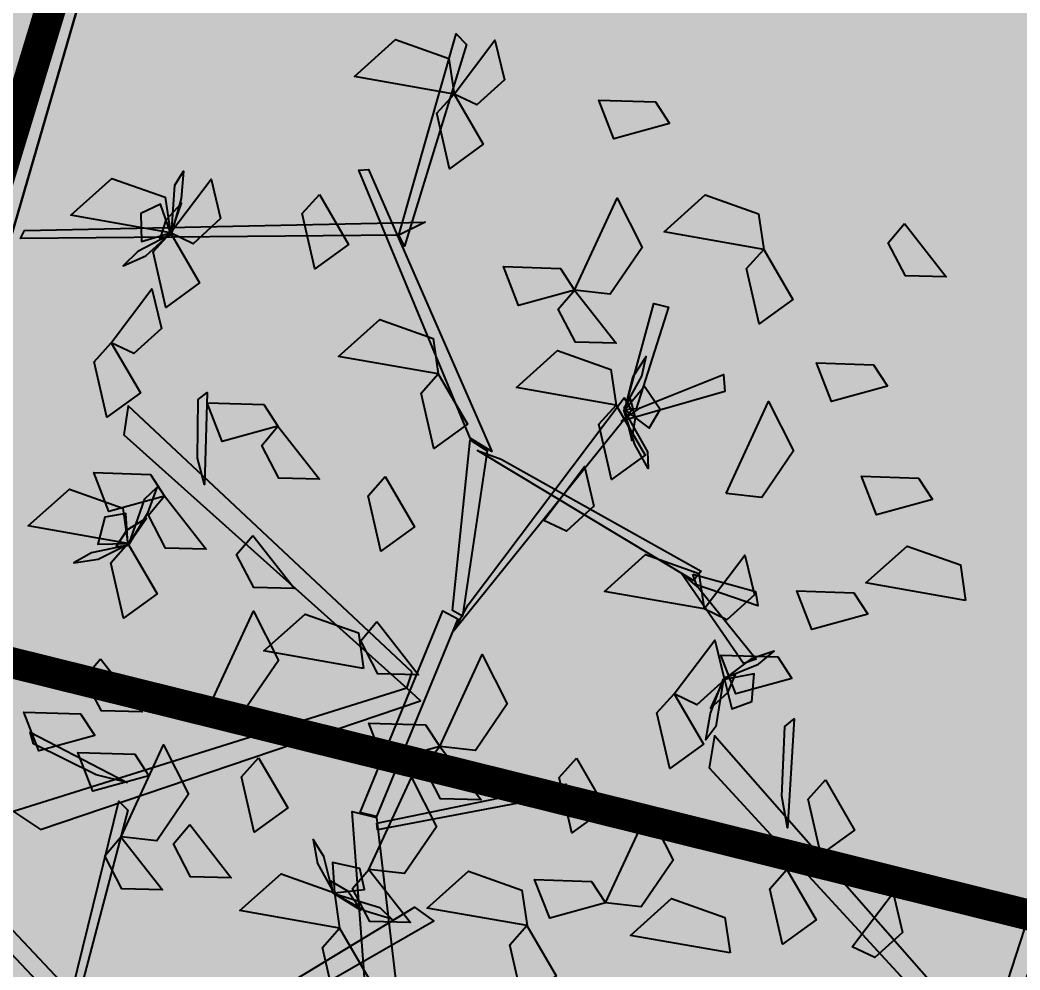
# Model space of a CAD drawing. Header units: metres. Extents: x 1851427 to 1852022, y 5183007 to 5183309.
# Drawn here: x 1851514.834 to 1851518.064, y 5183255.538 to 5183258.606 of the extents above; entities that cross this region are included whole.
import ezdxf

# ---------------------------------------------------------------- set-up
doc = ezdxf.new("R2010")
doc.units = ezdxf.units.M
doc.header["$LTSCALE"] = 2.5
doc.header["$PDMODE"] = 35
doc.header["$PDSIZE"] = 0.03
doc.linetypes.add('L8', pattern=[0.225, 0.15, -0.075])
doc.layers.get('0').update_dxf_attribs({"linetype": 'CONTINUOUS', "lineweight": 30})
doc.layers.get('Defpoints').update_dxf_attribs({"linetype": 'CONTINUOUS'})
for name, color, linetype in [('PFM_VRD Talus R - Hachures', 1, 'CONTINUOUS'), ('PRO_PAR_HAC', 7, 'CONTINUOUS'), ('PRO_VOI_APLAT', 7, 'CONTINUOUS'), ('PRO_VOI_APLAT_CON', 6, 'CONTINUOUS'), ('PRO_VOI_VEG', 81, 'CONTINUOUS'), ('TN_', 94, 'CONTINUOUS')]:
    doc.layers.add(name, color=color, linetype=linetype)
doc.layers.add('PRO_DEMOL_TAL', color=34, linetype='CONTINUOUS', lineweight=20)
doc.layers.add('PRO_PAR', color=1, linetype='CONTINUOUS', lineweight=35)
doc.layers.add('PRO_PAR_SURF', color=7, linetype='CONTINUOUS', lineweight=20, true_color=0x285a87)
doc.styles.add('Ecriture', font='')
doc.styles.get('Ecriture').set_extended_font_data('NewsGoth BT')
doc.dimstyles.new('Voirie', dxfattribs={"dimtxt": 0.8, "dimasz": 0.6, "dimexe": 0.18, "dimexo": 0.0625, "dimgap": 0, "dimtad": 0, "dimzin": 0, "dimdsep": 46, "dimtxsty": 'Ecriture', "dimcen": 0.04, "dimclrd": 256, "dimclre": 256, "dimclrt": 256, "dimaunit": 2, "dimadec": 3, "dimazin": 0, "dimtfac": 1, "dimtofl": 0, "dimtmove": 0, "dimatfit": 0, "dimfxl": 1, "dimtolj": 1, "dimtzin": 0, "dimlwd": -1, "dimarcsym": 0})

# ---------------------------------------------------------------- blocks, each defined once
blk = doc.blocks.new('arbre4')
at = {"layer": 'PRO_VOI_VEG', "linetype": 'ByBlock', "lineweight": -2, "extrusion": (-0.095442, 0.360509, 0.92786), "flags": 128}
for points, elevation in [([(-1.8382, -1.9583), (-1.4301, -2.203), (-1.6652, -2.3092), (-1.8693, -2.1337), (-1.8382, -1.9583)], 6.9216), ([(-0.392, -1.7941), (0.0161, -2.0389), (-0.219, -2.1451), (-0.423, -1.9696), (-0.392, -1.7941)], 6.8556), ([(-2.954, -0.3521), (-2.5459, -0.5968), (-2.781, -0.703), (-2.985, -0.5275), (-2.954, -0.3521)], 7.851), ([(-1.3472, -0.2407), (-0.9391, -0.4854), (-1.1742, -0.5916), (-1.3783, -0.4162), (-1.3472, -0.2407)], 7.9878), ([(-2.0753, -0.305), (-1.6673, -0.5497), (-1.9024, -0.6559), (-2.1064, -0.4805), (-2.0753, -0.305)], 6.745), ([(0.2617, 0.0112), (0.6698, -0.2336), (0.4347, -0.3398), (0.2306, -0.1643), (0.2617, 0.0112)], 7.8865), ([(-2.1517, 1.5734), (-1.7437, 1.3287), (-1.9788, 1.2225), (-2.1828, 1.3979), (-2.1517, 1.5734)], 8.679), ([(-3.3048, 1.1819), (-2.8967, 0.9372), (-3.1318, 0.831), (-3.3358, 1.0064), (-3.3048, 1.1819)], 6.7465), ([(-0.5771, 0.7835), (-0.1691, 0.5387), (-0.4041, 0.4325), (-0.6082, 0.608), (-0.5771, 0.7835)], 7.3946), ([(-0.0811, 2.3547), (0.3269, 2.11), (0.0919, 2.0038), (-0.1122, 2.1793), (-0.0811, 2.3547)], 8.365), ([(-0.902, 2.1407), (-0.4939, 1.896), (-0.729, 1.7898), (-0.933, 1.9652), (-0.902, 2.1407)], 7.1055), ([(-1.7462, 1.9018), (-1.3382, 1.6571), (-1.5732, 1.5509), (-1.7773, 1.7263), (-1.7462, 1.9018)], 5.3701)]:
    blk.add_lwpolyline(points, close=True, dxfattribs=dict(at, elevation=elevation))
at = {"layer": 'PRO_VOI_VEG', "color": 42, "linetype": 'ByBlock', "lineweight": -2, "extrusion": (-7.94843e-09, -0.83205, 0.5547), "elevation": 0.6378, "flags": 128}
blk.add_lwpolyline([(0.349, 8.3342), (0.6806, 9.9688), (0.7248, 9.8748), (0.3711, 8.2403), (0.349, 8.3342)], close=True, dxfattribs=at)
at = {"layer": 'PRO_VOI_VEG', "linetype": 'ByBlock', "lineweight": -2, "extrusion": (0.632852, 0.167542, 0.755929), "flags": 128}
for points, elevation in [([(4.3983, 2.3367), (4.5713, 1.9942), (4.3845, 2.0187), (4.3167, 2.2271), (4.3983, 2.3367)], 5.5061), ([(4.2214, 3.43), (4.3944, 3.0874), (4.2076, 3.112), (4.1398, 3.3203), (4.2214, 3.43)], 4.5593), ([(3.8316, 5.1072), (4.0046, 4.7647), (3.8179, 4.7892), (3.7501, 4.9976), (3.8316, 5.1072)], 5.8486), ([(2.4049, 2.8239), (2.5779, 2.4814), (2.3912, 2.5059), (2.3234, 2.7143), (2.4049, 2.8239)], 5.6831), ([(1.7768, 4.0294), (1.9498, 3.6869), (1.763, 3.7114), (1.6952, 3.9198), (1.7768, 4.0294)], 7.9396), ([(1.4518, 2.5915), (1.6248, 2.249), (1.438, 2.2735), (1.3702, 2.4819), (1.4518, 2.5915)], 5.8843), ([(0.0813, 2.9532), (0.2543, 2.6107), (0.0676, 2.6352), (-0.0002, 2.8436), (0.0813, 2.9532)], 6.9054)]:
    blk.add_lwpolyline(points, close=True, dxfattribs=dict(at, elevation=elevation))
at = {"layer": 'PRO_VOI_VEG', "linetype": 'ByBlock', "lineweight": -2, "extrusion": (0.843665, 0.223353, 0.488205), "flags": 128}
for points, elevation in [([(4.3983, 3.675), (4.1358, 3.5693), (4.0799, 3.9455), (4.3409, 3.8876), (4.3983, 3.675)], 4.1621), ([(4.1642, 4.9159), (3.9018, 4.8101), (3.8459, 5.1863), (4.1069, 5.1285), (4.1642, 4.9159)], 4.0099), ([(4.2214, 4.7762), (3.9589, 4.6705), (3.903, 5.0467), (4.164, 4.9888), (4.2214, 4.7762)], 3.1209), ([(3.2545, 5.1959), (2.9921, 5.0901), (2.9362, 5.4663), (3.1971, 5.4085), (3.2545, 5.1959)], 6.2913), ([(3.8316, 5.8437), (3.5692, 5.738), (3.5133, 6.1142), (3.7743, 6.0563), (3.8316, 5.8437)], 3.2325), ([(3.2022, 4.7049), (2.9398, 4.5992), (2.8839, 4.9754), (3.1448, 4.9175), (3.2022, 4.7049)], 4.1756), ([(2.7984, 4.9816), (2.5359, 4.8759), (2.48, 5.2521), (2.741, 5.1942), (2.7984, 4.9816)], 5.1647), ([(2.8346, 7.0183), (2.5721, 6.9125), (2.5162, 7.2887), (2.7772, 7.2309), (2.8346, 7.0183)], 5.0275), ([(2.9308, 6.5177), (2.6683, 6.412), (2.6124, 6.7881), (2.8734, 6.7303), (2.9308, 6.5177)], 3.3461), ([(1.4518, 4.4384), (1.1893, 4.3327), (1.1334, 4.7089), (1.3944, 4.651), (1.4518, 4.4384)], 4.6521), ([(1.8004, 7.5475), (1.5379, 7.4417), (1.4821, 7.8179), (1.743, 7.7601), (1.8004, 7.5475)], 4.2048), ([(1.3185, 6.8714), (1.056, 6.7657), (1.0001, 7.1419), (1.2611, 7.084), (1.3185, 6.8714)], 5.4133), ([(0.8487, 5.0602), (0.5862, 4.9545), (0.5303, 5.3307), (0.7913, 5.2728), (0.8487, 5.0602)], 5.6065), ([(0.5155, 5.4156), (0.253, 5.3098), (0.1971, 5.686), (0.4581, 5.6282), (0.5155, 5.4156)], 5.4586), ([(0.9347, 7.5005), (0.6722, 7.3948), (0.6163, 7.771), (0.8773, 7.7131), (0.9347, 7.5005)], 4.2887), ([(0.6636, 5.22), (0.4011, 5.1143), (0.3452, 5.4904), (0.6062, 5.4326), (0.6636, 5.22)], 3.9536)]:
    blk.add_lwpolyline(points, close=True, dxfattribs=dict(at, elevation=elevation))
at = {"layer": 'PRO_VOI_VEG', "linetype": 'ByBlock', "lineweight": -2, "extrusion": (9.90253e-10, -0.872729, 0.488205), "elevation": -0.4024, "flags": 128}
blk.add_lwpolyline([(1.6327, 8.5254), (1.3702, 8.4196), (1.3143, 8.7958), (1.5753, 8.738), (1.6327, 8.5254)], close=True, dxfattribs=at)
at = {"layer": 'PRO_VOI_VEG', "color": 6, "linetype": 'ByBlock', "lineweight": -2, "extrusion": (-0.961889, 0.218143, 0.164872), "elevation": 2.5227, "flags": 128}
blk.add_lwpolyline([(-3.9205, 5.3634), (-4.1424, 5.2565), (-4.213, 5.4358), (-4.0871, 5.49), (-3.9205, 5.3634)], close=True, dxfattribs=at)
at = {"layer": 'PRO_VOI_VEG', "color": 42, "linetype": 'ByBlock', "lineweight": -2, "extrusion": (-8.90758e-09, -0.83205, 0.5547), "elevation": 0.6378, "flags": 128}
blk.add_lwpolyline([(0.6069, 6.6058), (0.1869, 8.8979), (0.2311, 8.8979), (0.7027, 6.4836), (0.6069, 6.6058)], close=True, dxfattribs=at)
at = {"layer": 'PRO_VOI_VEG', "color": 6, "linetype": 'ByBlock', "lineweight": -2, "extrusion": (-0.728389, 0.480734, 0.488205), "elevation": 5.2998, "flags": 128}
blk.add_lwpolyline([(-3.1032, 3.5573), (-3.1957, 3.3432), (-3.1143, 3.2263), (-3.0034, 3.3578), (-3.1032, 3.5573)], close=True, dxfattribs=at)
at = {"layer": 'PRO_VOI_VEG', "color": 6, "linetype": 'ByBlock', "lineweight": -2, "extrusion": (0.828904, -0.547073, 0.116747), "elevation": -2.198, "flags": 128}
blk.add_lwpolyline([(3.0958, 6.0034), (3.2474, 6.2288), (3.1439, 6.4433), (3.0552, 6.2893), (3.0958, 6.0034)], close=True, dxfattribs=at)
at = {"layer": 'PRO_VOI_VEG', "color": 42, "linetype": 'ByBlock', "lineweight": -2, "extrusion": (0.28427, -0.71615, 0.637432), "elevation": 1.8143, "flags": 128}
blk.add_lwpolyline([(1.8342, 7.9582), (0.258, 9.1331), (0.289, 9.1716), (1.9697, 7.9595), (1.8342, 7.9582)], close=True, dxfattribs=at)
at = {"layer": 'PRO_VOI_VEG', "color": 6, "linetype": 'ByBlock', "lineweight": -2, "extrusion": (-0.428772, 0.890609, 0.151559), "elevation": 4.8794, "flags": 128}
blk.add_lwpolyline([(-1.1652, 4.9988), (-1.0081, 4.9527), (-0.9178, 5.1085), (-1.0297, 5.1912), (-1.1652, 4.9988)], close=True, dxfattribs=at)
at = {"layer": 'PRO_VOI_VEG', "linetype": 'ByBlock', "lineweight": -2, "extrusion": (0.372929, 2.33309e-10, 0.92786), "elevation": 4.6976, "flags": 128}
blk.add_lwpolyline([(3.7798, 0.6616), (4.1879, 0.4169), (3.9528, 0.3107), (3.7488, 0.4861), (3.7798, 0.6616)], close=True, dxfattribs=at)
at = {"layer": 'PRO_VOI_VEG', "linetype": 'ByBlock', "lineweight": -2, "extrusion": (-2.51648e-10, -0.654654, 0.755929), "flags": 128}
for points, elevation in [([(2.6794, 6.678), (2.8524, 6.3355), (2.6657, 6.36), (2.5979, 6.5684), (2.6794, 6.678)], 1.6434), ([(0.1158, 5.4307), (0.2888, 5.0882), (0.102, 5.1127), (0.0343, 5.3211), (0.1158, 5.4307)], 2.7236)]:
    blk.add_lwpolyline(points, close=True, dxfattribs=dict(at, elevation=elevation))
at = {"layer": 'PRO_VOI_VEG', "linetype": 'ByBlock', "lineweight": -2, "extrusion": (9.90252e-10, -0.872729, 0.488205), "flags": 128}
for points, elevation in [([(1.138, 5.8646), (0.8755, 5.7589), (0.8197, 6.1351), (1.0806, 6.0772), (1.138, 5.8646)], -1.0503), ([(2.5448, 6.8717), (2.2823, 6.766), (2.2265, 7.1422), (2.4874, 7.0843), (2.5448, 6.8717)], 0.1427), ([(-0.818, 5.4705), (-1.0805, 5.3648), (-1.1363, 5.741), (-0.8754, 5.6831), (-0.818, 5.4705)], -0.3458), ([(2.3763, 6.3628), (2.1138, 6.2571), (2.0579, 6.6333), (2.3189, 6.5754), (2.3763, 6.3628)], 1.0524)]:
    blk.add_lwpolyline(points, close=True, dxfattribs=dict(at, elevation=elevation))
at = {"layer": 'PRO_VOI_VEG', "linetype": 'ByBlock', "lineweight": -2, "extrusion": (-2.51655e-10, -0.654654, 0.755929), "flags": 128}
for points, elevation in [([(1.138, 5.8722), (1.311, 5.5297), (1.1243, 5.5542), (1.0565, 5.7626), (1.138, 5.8722)], 1.0069), ([(-0.818, 5.262), (-0.645, 4.9195), (-0.8317, 4.944), (-0.8995, 5.1524), (-0.818, 5.262)], 1.5354)]:
    blk.add_lwpolyline(points, close=True, dxfattribs=dict(at, elevation=elevation))
at = {"layer": 'PRO_VOI_VEG', "color": 42, "linetype": 'ByBlock', "lineweight": -2, "extrusion": (2.18152e-08, -0.933257, 0.359211), "elevation": -1.1706, "flags": 128}
blk.add_lwpolyline([(1.3291, 5.8993), (1.4985, 7.2328), (1.5649, 7.1713), (1.3806, 5.8993), (1.3291, 5.8993)], close=True, dxfattribs=at)
at = {"layer": 'PRO_VOI_VEG', "color": 42, "linetype": 'ByBlock', "lineweight": -2, "extrusion": (8.93024e-09, -0.872729, 0.488205), "elevation": -0.2652, "flags": 128}
blk.add_lwpolyline([(-0.6532, 5.9487), (-0.6311, 6.5018), (-0.5869, 6.56), (-0.6311, 5.6965), (-0.6532, 5.9487)], close=True, dxfattribs=at)
at = {"layer": 'PRO_VOI_VEG', "color": 6, "linetype": 'ByBlock', "lineweight": -2, "extrusion": (0.848441, -0.507127, 0.151559), "elevation": 0.2619, "flags": 128}
blk.add_lwpolyline([(3.4551, 5.0929), (3.6122, 5.0468), (3.7025, 5.2026), (3.5906, 5.2852), (3.4551, 5.0929)], close=True, dxfattribs=at)
at = {"layer": 'PRO_VOI_VEG', "color": 42, "linetype": 'ByBlock', "lineweight": -2, "extrusion": (-3.5711e-09, -0.72424, 0.689548), "elevation": 1.1883, "flags": 128}
blk.add_lwpolyline([(0.2606, 4.2618), (-0.9553, 6.179), (-0.9848, 5.9864), (0.2311, 4.1567), (0.2606, 4.2618)], close=True, dxfattribs=at)
at = {"layer": 'PRO_VOI_VEG', "linetype": 'ByBlock', "lineweight": -2, "extrusion": (9.90254e-10, -0.872729, 0.488205), "flags": 128}
for points, elevation in [([(-0.2727, 8.6832), (-0.5352, 8.5775), (-0.5911, 8.9537), (-0.3301, 8.8958), (-0.2727, 8.6832)], 1.1275), ([(2.7134, 6.2146), (2.4509, 6.1089), (2.395, 6.4851), (2.656, 6.4272), (2.7134, 6.2146)], 0.3901), ([(2.0053, 5.8362), (1.7428, 5.7305), (1.6869, 6.1067), (1.9479, 6.0488), (2.0053, 5.8362)], 1.0664)]:
    blk.add_lwpolyline(points, close=True, dxfattribs=dict(at, elevation=elevation))
at = {"layer": 'PRO_VOI_VEG', "color": 42, "linetype": 'ByBlock', "lineweight": -2, "extrusion": (0.417587, -0.658071, 0.626549), "elevation": 1.647, "flags": 128}
blk.add_lwpolyline([(2.9051, 5.1849), (3.3051, 5.0154), (3.2631, 4.9096), (2.7996, 5.1878), (2.9051, 5.1849)], close=True, dxfattribs=at)
at = {"layer": 'PRO_VOI_VEG', "color": 6, "linetype": 'ByBlock', "lineweight": -2, "extrusion": (0.872729, -8.4033e-09, 0.488205), "elevation": 3.6425, "flags": 128}
blk.add_lwpolyline([(3.2116, 3.7891), (3.1192, 3.5749), (3.2005, 3.458), (3.3114, 3.5895), (3.2116, 3.7891)], close=True, dxfattribs=at)
at = {"layer": 'PRO_VOI_VEG', "linetype": 'ByBlock', "lineweight": -2, "extrusion": (4.78407e-09, -0.654654, 0.755929), "elevation": 4.0136, "flags": 128}
blk.add_lwpolyline([(-0.2727, 7.782), (-0.0997, 7.4395), (-0.2864, 7.4641), (-0.3542, 7.6724), (-0.2727, 7.782)], close=True, dxfattribs=at)
at = {"layer": 'PRO_VOI_VEG', "color": 42, "linetype": 'ByBlock', "lineweight": -2, "extrusion": (-1.10197e-08, -0.72424, 0.689548), "elevation": 1.1883, "flags": 128}
blk.add_lwpolyline([(0.5406, 4.682), (1.3291, 5.9864), (1.3585, 5.8988), (0.4669, 4.5157), (0.5406, 4.682)], close=True, dxfattribs=at)
at = {"layer": 'PRO_VOI_VEG', "color": 6, "linetype": 'ByBlock', "lineweight": -2, "extrusion": (-0.993162, 3.93212e-10, 0.116747), "elevation": -0.72, "flags": 128}
blk.add_lwpolyline([(-3.219, 5.2186), (-3.0674, 5.444), (-3.1709, 5.6585), (-3.2597, 5.5045), (-3.219, 5.2186)], close=True, dxfattribs=at)
at = {"layer": 'PRO_VOI_VEG', "color": 6, "linetype": 'ByBlock', "lineweight": -2, "extrusion": (0.922965, 0.347782, 0.164872), "elevation": 3.1795, "flags": 128}
blk.add_lwpolyline([(2.5387, 4.6383), (2.3167, 4.5314), (2.2462, 4.7107), (2.372, 4.7649), (2.5387, 4.6383)], close=True, dxfattribs=at)
at = {"layer": 'PRO_VOI_VEG', "linetype": 'ByBlock', "lineweight": -2, "extrusion": (0.372929, 2.33269e-10, 0.92786), "elevation": 7.1277, "flags": 128}
blk.add_lwpolyline([(2.7924, 0.9618), (3.2004, 0.7171), (2.9653, 0.6109), (2.7613, 0.7863), (2.7924, 0.9618)], close=True, dxfattribs=at)
at = {"layer": 'PRO_VOI_VEG', "color": 42, "linetype": 'ByBlock', "lineweight": -2, "extrusion": (1.11052e-08, -0.906135, 0.422988), "elevation": -0.3535, "flags": 128}
blk.add_lwpolyline([(0.4669, 4.7934), (0.6069, 6.6321), (0.6806, 6.5022), (0.5111, 4.7235), (0.4669, 4.7934)], close=True, dxfattribs=at)
at = {"layer": 'PRO_VOI_VEG', "color": 42, "linetype": 'ByBlock', "lineweight": -2, "extrusion": (-0.84411, -0.221664, 0.488205), "elevation": 1.5587, "flags": 128}
blk.add_lwpolyline([(-2.7387, 5.8313), (-1.9502, 7.277), (-1.9207, 7.1799), (-2.8124, 5.6469), (-2.7387, 5.8313)], close=True, dxfattribs=at)
at = {"layer": 'PRO_VOI_VEG', "color": 6, "linetype": 'ByBlock', "lineweight": -2, "extrusion": (-0.869679, 0.46527, 0.164872), "elevation": 3.364, "flags": 128}
blk.add_lwpolyline([(-1.9639, 6.8751), (-2.1859, 6.7682), (-2.2565, 6.9476), (-2.1306, 7.0017), (-1.9639, 6.8751)], close=True, dxfattribs=at)
at = {"layer": 'PRO_VOI_VEG', "color": 6, "linetype": 'ByBlock', "lineweight": -2, "extrusion": (-0.574935, 0.656587, 0.488205), "elevation": 5.9674, "flags": 128}
blk.add_lwpolyline([(-1.0677, 5.0513), (-1.1601, 4.8371), (-1.0788, 4.7203), (-0.9679, 4.8517), (-1.0677, 5.0513)], close=True, dxfattribs=at)
at = {"layer": 'PRO_VOI_VEG', "color": 6, "linetype": 'ByBlock', "lineweight": -2, "extrusion": (0.654273, -0.747193, 0.116747), "elevation": -1.8621, "flags": 128}
blk.add_lwpolyline([(1.0603, 7.6049), (1.2119, 7.8303), (1.1083, 8.0448), (1.0196, 7.8908), (1.0603, 7.6049)], close=True, dxfattribs=at)
at = {"layer": 'PRO_VOI_VEG', "color": 6, "linetype": 'ByBlock', "lineweight": -2, "extrusion": (-0.177403, 0.972398, 0.151559), "elevation": 3.9697, "flags": 128}
blk.add_lwpolyline([(0.5067, 6.7871), (0.6639, 6.741), (0.7542, 6.8968), (0.6423, 6.9795), (0.5067, 6.7871)], close=True, dxfattribs=at)
at = {"layer": 'PRO_VOI_VEG', "linetype": 'ByBlock', "lineweight": -2, "extrusion": (1.09032e-10, -0.654654, 0.755929), "elevation": 2.4361, "flags": 128}
blk.add_lwpolyline([(-0.4253, 5.7626), (-0.2523, 5.4201), (-0.4391, 5.4446), (-0.5069, 5.653), (-0.4253, 5.7626)], close=True, dxfattribs=at)
at = {"layer": 'PRO_VOI_VEG', "linetype": 'ByBlock', "lineweight": -2, "extrusion": (0.372929, -8.74771e-10, 0.92786), "elevation": 7.2899, "flags": 128}
blk.add_lwpolyline([(2.0044, 3.6589), (2.4124, 3.4142), (2.1773, 3.308), (1.9733, 3.4834), (2.0044, 3.6589)], close=True, dxfattribs=at)
at = {"layer": 'PRO_VOI_VEG', "color": 42, "linetype": 'ByBlock', "lineweight": -2, "extrusion": (-0.682446, -0.575232, 0.450971), "elevation": 0.7042, "flags": 128}
blk.add_lwpolyline([(-0.7719, 7.5011), (-0.3539, 7.4123), (-0.3803, 7.289), (-0.8761, 7.4795), (-0.7719, 7.5011)], close=True, dxfattribs=at)
at = {"layer": 'PRO_VOI_VEG', "color": 42, "linetype": 'ByBlock', "lineweight": -2, "extrusion": (-0.952135, -0.250031, 0.175849), "elevation": -0.8821, "flags": 128}
blk.add_lwpolyline([(-1.9502, 7.2915), (-1.7807, 8.7015), (-1.7144, 8.6364), (-1.8986, 7.2915), (-1.9502, 7.2915)], close=True, dxfattribs=at)
at = {"layer": 'PRO_VOI_VEG', "color": 42, "linetype": 'ByBlock', "lineweight": -2, "extrusion": (-2.05191e-09, -0.72424, 0.689548), "elevation": 1.1883, "flags": 128}
blk.add_lwpolyline([(-0.0268, 3.3513), (0.4227, 4.6557), (0.489, 4.5944), (0.0469, 3.3163), (-0.0268, 3.3513)], close=True, dxfattribs=at)
at = {"layer": 'PRO_VOI_VEG', "linetype": 'ByBlock', "lineweight": -2, "extrusion": (4.78408e-09, -0.654654, 0.755929), "elevation": 1.0417, "flags": 128}
blk.add_lwpolyline([(-1.1687, 3.8729), (-0.9957, 3.5304), (-1.1824, 3.5549), (-1.2502, 3.7633), (-1.1687, 3.8729)], close=True, dxfattribs=at)
at = {"layer": 'PRO_VOI_VEG', "linetype": 'ByBlock', "lineweight": -2, "extrusion": (0.372929, 1.77869e-09, 0.92786), "elevation": 4.4081, "flags": 128}
blk.add_lwpolyline([(1.7262, 1.3818), (2.1342, 1.1371), (1.8991, 1.0309), (1.6951, 1.2063), (1.7262, 1.3818)], close=True, dxfattribs=at)
at = {"layer": 'PRO_VOI_VEG', "color": 6, "linetype": 'ByBlock', "lineweight": -2, "extrusion": (0.345853, -0.925967, 0.151559), "elevation": -0.3148, "flags": 128}
blk.add_lwpolyline([(2.2813, 6.0427), (2.4384, 5.9966), (2.5287, 6.1524), (2.4168, 6.235), (2.2813, 6.0427)], close=True, dxfattribs=at)
at = {"layer": 'PRO_VOI_VEG', "color": 42, "linetype": 'ByBlock', "lineweight": -2, "extrusion": (0.512659, -0.256321, 0.819439), "flags": 128}
for points, elevation in [([(1.8973, 2.7608), (0.6814, 4.5457), (0.6519, 4.3664), (1.8678, 2.6629), (1.8973, 2.7608)], 2.7427), ([(-0.0474, 2.2601), (0.4021, 3.4745), (0.4684, 3.4174), (0.0263, 2.2275), (-0.0474, 2.2601)], 0.3479)]:
    blk.add_lwpolyline(points, close=True, dxfattribs=dict(at, elevation=elevation))
at = {"layer": 'PRO_VOI_VEG', "linetype": 'ByBlock', "lineweight": -2, "extrusion": (9.90251e-10, -0.872729, 0.488205), "flags": 128}
for points, elevation in [([(-1.2216, 5.9716), (-1.4841, 5.8659), (-1.54, 6.242), (-1.279, 6.1842), (-1.2216, 5.9716)], 1.1695), ([(0.3618, 6.0473), (0.0993, 5.9416), (0.0435, 6.3178), (0.3044, 6.2599), (0.3618, 6.0473)], 1.405)]:
    blk.add_lwpolyline(points, close=True, dxfattribs=dict(at, elevation=elevation))
at = {"layer": 'PRO_VOI_VEG', "color": 6, "linetype": 'ByBlock', "lineweight": -2, "extrusion": (0.938016, -0.304866, 0.164872), "elevation": 1.9755, "flags": 128}
blk.add_lwpolyline([(2.3671, 5.7028), (2.1451, 5.5959), (2.0746, 5.7752), (2.2005, 5.8294), (2.3671, 5.7028)], close=True, dxfattribs=at)
at = {"layer": 'PRO_VOI_VEG', "color": 6, "linetype": 'ByBlock', "lineweight": -2, "extrusion": (-0.775617, 0.620313, 0.116747), "elevation": 0.5861, "flags": 128}
blk.add_lwpolyline([(-2.5778, 5.9223), (-2.4262, 6.1478), (-2.5297, 6.3622), (-2.6185, 6.2083), (-2.5778, 5.9223)], close=True, dxfattribs=at)
at = {"layer": 'PRO_VOI_VEG', "color": 6, "linetype": 'ByBlock', "lineweight": -2, "extrusion": (0.681565, -0.545093, 0.488205), "elevation": 2.9977, "flags": 128}
blk.add_lwpolyline([(2.5704, 5.1253), (2.478, 4.9111), (2.5593, 4.7943), (2.6702, 4.9257), (2.5704, 5.1253)], close=True, dxfattribs=at)
at = {"layer": 'PRO_VOI_VEG', "color": 42, "linetype": 'ByBlock', "lineweight": -2, "extrusion": (0.700309, -0.350143, 0.622067), "elevation": 1.4587, "flags": 128}
blk.add_lwpolyline([(0.9835, 4.835), (1.0056, 5.3523), (1.0498, 5.4067), (1.0056, 4.5991), (0.9835, 4.835)], close=True, dxfattribs=at)
at = {"layer": 'PRO_VOI_VEG', "linetype": 'ByBlock', "lineweight": -2, "extrusion": (9.90146e-10, -0.872729, 0.488205), "elevation": 0.9939, "flags": 128}
blk.add_lwpolyline([(-0.9865, 5.2398), (-1.249, 5.1341), (-1.3049, 5.5103), (-1.0439, 5.4524), (-0.9865, 5.2398)], close=True, dxfattribs=at)
at = {"layer": 'PRO_VOI_VEG', "linetype": 'ByBlock', "lineweight": -2, "extrusion": (0.372929, -1.31216e-09, 0.92786), "flags": 128}
for points, elevation in [([(1.4202, 3.7423), (1.8283, 3.4976), (1.5932, 3.3914), (1.3892, 3.5669), (1.4202, 3.7423)], 6.2666), ([(1.185, 2.3312), (1.5931, 2.0864), (1.358, 1.9802), (1.154, 2.1557), (1.185, 2.3312)], 5.7831)]:
    blk.add_lwpolyline(points, close=True, dxfattribs=dict(at, elevation=elevation))
at = {"layer": 'PRO_VOI_VEG', "color": 42, "linetype": 'ByBlock', "lineweight": -2, "extrusion": (-0.662392, -0.292848, 0.689548), "elevation": 2.9811, "flags": 128}
blk.add_lwpolyline([(1.0027, 7.0133), (-0.2132, 8.9305), (-0.2426, 8.7379), (0.9732, 6.9083), (1.0027, 7.0133)], close=True, dxfattribs=at)
at = {"layer": 'PRO_VOI_VEG', "linetype": 'ByBlock', "lineweight": -2, "extrusion": (-2.5183e-10, -0.654654, 0.755929), "elevation": 2.3513, "flags": 128}
blk.add_lwpolyline([(0.3618, 4.3198), (0.5348, 3.9773), (0.3481, 4.0018), (0.2803, 4.2102), (0.3618, 4.3198)], close=True, dxfattribs=at)
at = {"layer": 'PRO_VOI_VEG', "color": 42, "linetype": 'ByBlock', "lineweight": -2, "extrusion": (-0.03707, -0.782086, 0.622067), "elevation": 3.7773, "flags": 128}
blk.add_lwpolyline([(1.8511, 7.1169), (1.8732, 7.6341), (1.9174, 7.6886), (1.8732, 6.8809), (1.8511, 7.1169)], close=True, dxfattribs=at)
at = {"layer": 'PRO_VOI_VEG', "color": 42, "linetype": 'ByBlock', "lineweight": -2, "extrusion": (-0.027137, -0.572523, 0.819439), "elevation": 5.6156, "flags": 128}
blk.add_lwpolyline([(2.7648, 4.287), (1.549, 6.0719), (1.5195, 5.8926), (2.7354, 4.1892), (2.7648, 4.287)], close=True, dxfattribs=at)
at = {"layer": 'PRO_VOI_VEG', "color": 42, "linetype": 'ByBlock', "lineweight": -2, "extrusion": (0.647784, -0.323881, 0.689548), "elevation": -0.1006, "flags": 128}
blk.add_lwpolyline([(0.0263, 2.1997), (0.9106, 2.3923), (0.8885, 2.3135), (0.0263, 2.1472), (0.0263, 2.1997)], close=True, dxfattribs=at)
at = {"layer": 'PRO_VOI_VEG', "color": 42, "linetype": 'ByBlock', "lineweight": -2, "extrusion": (5.97316e-10, -0.83205, 0.5547), "elevation": 0.6002, "flags": 128}
blk.add_lwpolyline([(0.0469, 3.4149), (0.9311, 3.6216), (0.909, 3.537), (0.0469, 3.3586), (0.0469, 3.4149)], close=True, dxfattribs=at)
at = {"layer": 'PRO_VOI_VEG', "linetype": 'ByBlock', "lineweight": -2, "extrusion": (-4.92655e-09, -0.654654, 0.755929), "elevation": 0.1278, "flags": 128}
blk.add_lwpolyline([(-0.8151, 2.0324), (-0.6421, 1.6899), (-0.8288, 1.7144), (-0.8966, 1.9228), (-0.8151, 2.0324)], close=True, dxfattribs=at)
at = {"layer": 'PRO_VOI_VEG', "color": 42, "linetype": 'ByBlock', "lineweight": -2, "extrusion": (0, -0.83205, 0.5547), "elevation": 0.6002, "flags": 128}
blk.add_lwpolyline([(-0.0637, 1.2825), (-0.0637, 3.5277), (0.0469, 3.4619), (0.0985, 1.2825), (-0.0637, 1.2825)], close=True, dxfattribs=at)
at = {"layer": 'PRO_VOI_VEG', "linetype": 'ByBlock', "lineweight": -2, "extrusion": (1.09194e-10, -0.654654, 0.755929), "elevation": 4.7259, "flags": 128}
blk.add_lwpolyline([(-1.1354, 5.9715), (-0.9624, 5.629), (-1.1491, 5.6536), (-1.2169, 5.8619), (-1.1354, 5.9715)], close=True, dxfattribs=at)
at = {"layer": 'PRO_VOI_VEG', "color": 6, "linetype": 'ByBlock', "lineweight": -2, "extrusion": (0.964416, 0.216638, 0.151559), "elevation": 1.3615, "flags": 128}
blk.add_lwpolyline([(1.1174, 8.4542), (1.2745, 8.4081), (1.3649, 8.5639), (1.2529, 8.6465), (1.1174, 8.4542)], close=True, dxfattribs=at)
at = {"layer": 'PRO_VOI_VEG', "linetype": 'ByBlock', "lineweight": -2, "extrusion": (0.372929, 2.33305e-10, 0.92786), "elevation": 5.0928, "flags": 128}
blk.add_lwpolyline([(0.9499, 0.8922), (1.358, 0.6474), (1.1229, 0.5412), (0.9189, 0.7167), (0.9499, 0.8922)], close=True, dxfattribs=at)
at = {"layer": 'PRO_VOI_VEG', "color": 6, "linetype": 'ByBlock', "lineweight": -2, "extrusion": (0.632764, 0.601054, 0.488205), "elevation": 4.7318, "flags": 128}
blk.add_lwpolyline([(0.9088, 7.1776), (0.8164, 6.9635), (0.8977, 6.8466), (1.0086, 6.9781), (0.9088, 7.1776)], close=True, dxfattribs=at)
at = {"layer": 'PRO_VOI_VEG', "linetype": 'ByBlock', "lineweight": -2, "extrusion": (-2.51482e-10, -0.654654, 0.755929), "elevation": 1.6105, "flags": 128}
blk.add_lwpolyline([(-0.0063, 2.9624), (0.1667, 2.6198), (-0.0201, 2.6444), (-0.0878, 2.8528), (-0.0063, 2.9624)], close=True, dxfattribs=at)
at = {"layer": 'PRO_VOI_VEG', "color": 6, "linetype": 'ByBlock', "lineweight": -2, "extrusion": (-0.720083, -0.683996, 0.116747), "elevation": 0.3861, "flags": 128}
blk.add_lwpolyline([(-0.9162, 8.6017), (-0.7646, 8.8272), (-0.8681, 9.0416), (-0.9569, 8.8876), (-0.9162, 8.6017)], close=True, dxfattribs=at)
at = {"layer": 'PRO_VOI_VEG', "color": 6, "linetype": 'ByBlock', "lineweight": -2, "extrusion": (0.429668, 0.887808, 0.164872), "elevation": 2.3045, "flags": 128}
blk.add_lwpolyline([(0.6319, 8.3221), (0.4099, 8.2152), (0.3393, 8.3945), (0.4652, 8.4487), (0.6319, 8.3221)], close=True, dxfattribs=at)
at = {"layer": 'PRO_VOI_VEG', "linetype": 'ByBlock', "lineweight": -2, "extrusion": (9.90148e-10, -0.872729, 0.488205), "elevation": 0.4911, "flags": 128}
blk.add_lwpolyline([(1.0715, 2.8236), (0.809, 2.7179), (0.7531, 3.0941), (1.0141, 3.0363), (1.0715, 2.8236)], close=True, dxfattribs=at)
at = {"layer": 'PRO_VOI_VEG', "color": 42, "linetype": 'ByBlock', "lineweight": -2, "extrusion": (-0.798146, 0.353014, 0.488205), "elevation": 2.2142, "flags": 128}
blk.add_lwpolyline([(0.2567, 1.5814), (-0.9591, 3.7063), (-0.9886, 3.4928), (0.2273, 1.465), (0.2567, 1.5814)], close=True, dxfattribs=at)
blk = doc.blocks.new('*D88')
at = {"lineweight": -2, "transparency": 16777216}
for p, q in [((1851520.1214, 5183275.9632), (1851511.9074, 5183279.0818)), ((1851514.2701, 5183256.6715), (1851504.7686, 5183260.2789))]:
    blk.add_line(p, q, dxfattribs=at)
at = {"transparency": 16777216}
for p, q in [((1851511.8627, 5183278.4569), (1851508.9863, 5183270.8807)), ((1851505.1498, 5183260.7759), (1851508.0262, 5183268.3521))]:
    blk.add_line(p, q, dxfattribs=at)
for points in [[(1851511.7692, 5183278.4924), (1851511.9562, 5183278.4214), (1851512.0757, 5183279.0179)], [(1851505.0563, 5183260.8114), (1851505.2433, 5183260.7404), (1851504.9369, 5183260.215)]]:
    blk.add_solid(points, dxfattribs=at)
at = {"layer": 'Defpoints', "color": 0, "transparency": 16777216}
for p in [(1851520.1798, 5183275.941), (1851504.9369, 5183260.215), (1851514.3285, 5183256.6493)]:
    blk.add_point(p, dxfattribs=at)
at = {"transparency": 16777216, "insert": (1851508.5063, 5183269.6164), "char_height": 0.8, "attachment_point": 5, "rotation": 69.21, "style": 'Ecriture'}
blk.add_mtext('\\A1;20.11', dxfattribs=at)
blk = doc.blocks.new('*D91')
at = {"lineweight": -2, "transparency": 16777216}
for p, q in [((1851514.3063, 5183256.5909), (1851512.7767, 5183252.5619)), ((1851533.8035, 5183251.7561), (1851531.4218, 5183245.483))]:
    blk.add_line(p, q, dxfattribs=at)
at = {"transparency": 16777216}
for p, q in [((1851513.4015, 5183252.5173), (1851520.7207, 5183249.7384)), ((1851530.9248, 5183245.8643), (1851523.6055, 5183248.6431))]:
    blk.add_line(p, q, dxfattribs=at)
for points in [[(1851513.437, 5183252.6108), (1851513.366, 5183252.4238), (1851512.8405, 5183252.7302)], [(1851530.9603, 5183245.9578), (1851530.8893, 5183245.7708), (1851531.4857, 5183245.6513)]]:
    blk.add_solid(points, dxfattribs=at)
at = {"layer": 'Defpoints', "color": 0, "transparency": 16777216}
for p in [(1851514.3285, 5183256.6493), (1851533.8257, 5183251.8146), (1851531.4857, 5183245.6513)]:
    blk.add_point(p, dxfattribs=at)
at = {"transparency": 16777216, "insert": (1851522.1631, 5183249.1908), "char_height": 0.8, "attachment_point": 5, "rotation": 339.21, "style": 'Ecriture'}
blk.add_mtext('\\A1;19.94', dxfattribs=at)

msp = doc.modelspace()

# ---------------------------------------------------------------- hatches: boundary and pattern name
at = {"layer": 'PFM_VRD Talus R - Hachures'}
msp.add_hatch(color=1, dxfattribs=at).paths.add_polyline_path([(1851526.8018, 5183256.3381), (1851523.7724, 5183257.2042), (1851515.2958, 5183259.598), (1851514.7841, 5183259.5478), (1851514.3738, 5183259.4845), (1851513.905, 5183259.5743), (1851513.4431, 5183259.6851), (1851512.8524, 5183259.7971)])
at = {"layer": 'PRO_PAR_HAC'}
h = msp.add_hatch(color=41, dxfattribs=at)
h.dxf.hatch_style = 1
h.paths.add_polyline_path([(1851538.9338, 5183251.64), (1851540.1372, 5183256.493), (1851535.2842, 5183257.6964), (1851533.8257, 5183251.8146), (1851514.3285, 5183256.6493), (1851520.1798, 5183275.941), (1851523.8674, 5183277.7796), (1851518.7433, 5183279.6573), (1851510.2941, 5183251.8868), (1851507.4752, 5183237.3927), (1851507.0065, 5183234.9827), (1851502.018, 5183220.8867), (1851502.0405, 5183220.8743), (1851503.3297, 5183224.5084), (1851507.8661, 5183237.2958), (1851533.7833, 5183230.8691), (1851534.9867, 5183235.7221)])
h = msp.add_hatch(color=94, dxfattribs=at)
h.dxf.hatch_style = 1
h.paths.add_polyline_path([(1851533.8257, 5183251.8146), (1851514.3285, 5183256.6493), (1851520.1798, 5183275.941), (1851523.8674, 5183277.7796), (1851518.7433, 5183279.6573), (1851512.7115, 5183259.832), (1851510.7761, 5183253.4709), (1851515.4065, 5183252.3226), (1851518.4347, 5183254.1475), (1851529.1114, 5183251.5), (1851530.9362, 5183248.4717), (1851533.3588, 5183249.9316)])
h = msp.add_hatch(color=174, dxfattribs=at)
h.dxf.hatch_style = 1
h.paths.add_polyline_path([(1851543.6207, 5183270.541), (1851523.8674, 5183277.7796), (1851520.1798, 5183275.941), (1851514.3285, 5183256.6493), (1851533.8257, 5183251.8146), (1851535.2842, 5183257.6964), (1851540.1372, 5183256.493)])
at = {"layer": 'PRO_VOI_APLAT'}
h = msp.add_hatch(color=81, dxfattribs=at)
h.dxf.hatch_style = 1
h.paths.add_polyline_path([(1851518.7433, 5183279.6573), (1851523.8674, 5183277.7796), (1851520.1798, 5183275.941), (1851514.3285, 5183256.6493), (1851533.8257, 5183251.8146), (1851533.3996, 5183250.0963), (1851530.977, 5183248.6365), (1851529.1885, 5183251.6045), (1851518.4154, 5183254.2759), (1851515.3872, 5183252.4511), (1851510.8111, 5183253.5858)])

# ---------------------------------------------------------------- linework, layer by layer
at = {"layer": 'PRO_DEMOL_TAL', "linetype": 'L8', "flags": 128}
msp.add_lwpolyline([(1851515.1856, 5183259.2185), (1851513.2871, 5183252.6786), (1851507.7725, 5183237.319)], dxfattribs=at)
at = {"layer": 'PRO_PAR', "const_width": 0.1, "flags": 128}
for points in [[(1851514.3285, 5183256.6493), (1851520.1798, 5183275.941), (1851523.8674, 5183277.7796)], [(1851540.1372, 5183256.493), (1851535.2842, 5183257.6964), (1851533.8257, 5183251.8146), (1851514.3285, 5183256.6493)]]:
    msp.add_lwpolyline(points, dxfattribs=at)
at = {"layer": 'PRO_PAR_SURF', "flags": 128}
for points in [[(1851538.9338, 5183251.64), (1851540.1372, 5183256.493), (1851535.2842, 5183257.6964), (1851533.8257, 5183251.8146), (1851514.3285, 5183256.6493), (1851520.1798, 5183275.941), (1851523.8674, 5183277.7796), (1851518.7433, 5183279.6573), (1851510.2941, 5183251.8868), (1851507.4752, 5183237.3927), (1851507.0065, 5183234.9827), (1851502.018, 5183220.8867), (1851502.0405, 5183220.8743), (1851503.3297, 5183224.5084), (1851507.8661, 5183237.2958), (1851533.7833, 5183230.8691), (1851534.9867, 5183235.7221)], [(1851543.6207, 5183270.541), (1851523.8674, 5183277.7796), (1851520.1798, 5183275.941), (1851514.3285, 5183256.6493), (1851533.8257, 5183251.8146), (1851535.2842, 5183257.6964), (1851540.1372, 5183256.493)]]:
    msp.add_lwpolyline(points, close=True, dxfattribs=at)
at = {"layer": 'PRO_VOI_APLAT_CON', "flags": 128}
msp.add_lwpolyline([(1851518.7433, 5183279.6573), (1851523.8674, 5183277.7796), (1851520.1798, 5183275.941), (1851514.3285, 5183256.6493), (1851533.8257, 5183251.8146), (1851533.3996, 5183250.0963), (1851530.977, 5183248.6365), (1851529.1885, 5183251.6045), (1851518.4154, 5183254.2759), (1851515.3872, 5183252.4511), (1851510.8111, 5183253.5858)], close=True, dxfattribs=at)
at = {"layer": 'TN_'}
for points in [[(1851514.5365, 5183267.0428, 303.72), (1851510.2764, 5183253.443, 303.62), (1851515.5558, 5183266.587, 303.63)], [(1851515.5558, 5183266.587, 303.63), (1851510.2764, 5183253.443, 303.62), (1851511.475, 5183253.2556, 303.49)], [(1851516.4538, 5183266.2018, 303.57), (1851515.5558, 5183266.587, 303.63), (1851511.475, 5183253.2556, 303.49)], [(1851516.4538, 5183266.2018, 303.57), (1851511.475, 5183253.2556, 303.49), (1851512.3653, 5183252.9982, 303.39)], [(1851517.108, 5183265.8404, 303.21), (1851516.4538, 5183266.2018, 303.57), (1851512.3653, 5183252.9982, 303.39)], [(1851517.108, 5183265.8404, 303.21), (1851512.3653, 5183252.9982, 303.39), (1851513.2871, 5183252.6786, 302.98)], [(1851529.9419, 5183259.8671, 302.89), (1851517.108, 5183265.8404, 303.21), (1851513.2871, 5183252.6786, 302.98)], [(1851527.2771, 5183247.2492, 302.71), (1851529.9419, 5183259.8671, 302.89), (1851513.2871, 5183252.6786, 302.98)]]:
    msp.add_3dface(points, dxfattribs=at)

# ---------------------------------------------------------------- block references
at = {"layer": 'PRO_VOI_VEG', "xscale": 0.7, "yscale": 0.7, "rotation": 4.25280910832236}
msp.add_blockref('arbre4', (1851516.0269, 5183255.0362), dxfattribs=at)

# ---------------------------------------------------------------- dimensions: what is measured, and where the dimension line sits
for base, p1, p2, angle, picture, middle in [((1851504.9369, 5183260.215), (1851520.1798, 5183275.941), (1851514.3285, 5183256.6493), 69.21, '*D88', (1851508.5063, 5183269.6164)), ((1851531.4857, 5183245.6513), (1851514.3285, 5183256.6493), (1851533.8257, 5183251.8146), 339.21, '*D91', (1851522.1631, 5183249.1908))]:
    dim = msp.add_linear_dim(base=base, p1=p1, p2=p2, angle=angle, dimstyle='Voirie')
    dim.commit()
    dim.dimension.update_dxf_attribs({"geometry": picture, "text_midpoint": middle})

doc.saveas('drawing.dxf')
